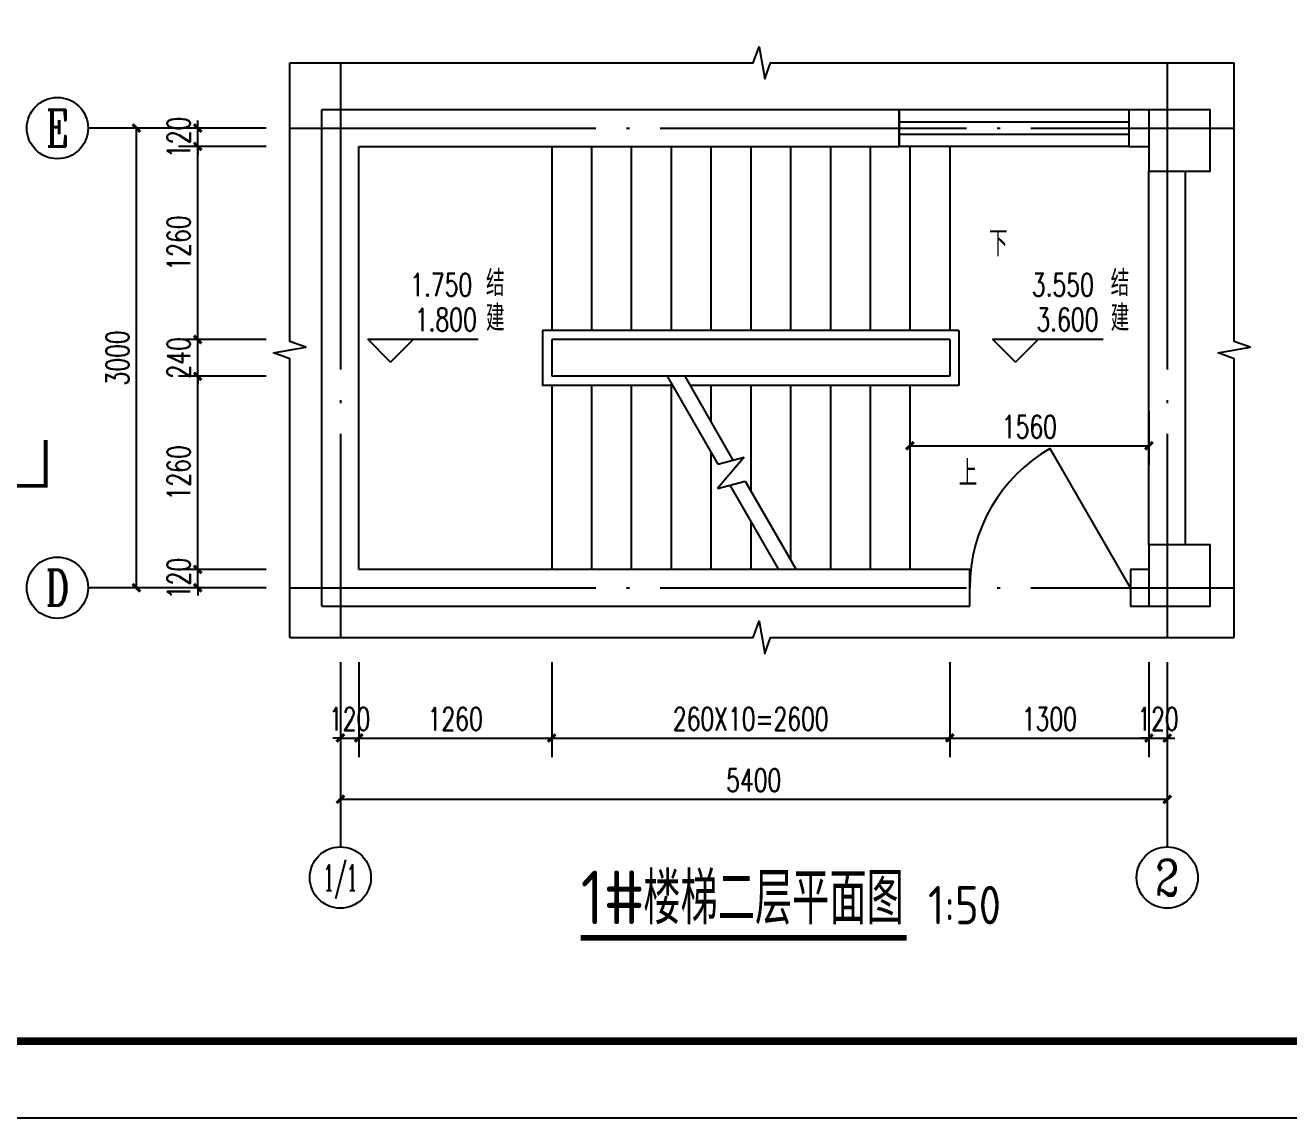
# Model space of a CAD drawing. Extents: x 79570 to 678837, y -1139230 to -612789.
# Drawn here: x 621079 to 629330, y -810288 to -803157 of the extents above; entities that cross this region are included whole.
import ezdxf
from ezdxf.enums import TextEntityAlignment as Align

# ---------------------------------------------------------------- set-up
doc = ezdxf.new("R2010")
doc.units = 0
doc.header["$LTSCALE"] = 1000
doc.header["$MEASUREMENT"] = 0
doc.linetypes.add('DOTE', pattern=[2.42, 2, -0.2, 0.02, -0.2])
for name, color, linetype in [('4', 4, 'Continuous'), ('A-平-楼梯.........FLOR-STAIR', 133, 'Continuous'), ('A-通-墙............COMM-WALL', 50, 'Continuous'), ('A-通-结构剖线.....COMM-STRU-SECT', 20, 'Continuous'), ('A-通-轴线..........COMM-GRID', 27, 'DOTE'), ('A-通-门窗剖线......COMM-DRWD-SECT', 150, 'Continuous'), ('AXIS', 3, 'Continuous'), ('AXIS_TEXT', 7, 'Continuous'), ('DIM_ELEV', 3, 'Continuous'), ('DIM_SYMB', 3, 'Continuous'), ('PUB_DIM', 3, 'Continuous'), ('PUB_TEXT', 7, 'Continuous'), ('结-图框', 6, 'Continuous')]:
    doc.layers.add(name, color=color, linetype=linetype)
doc.layers.add('ys-notprint', color=7, linetype='Continuous', plot=False)
doc.styles.add('_TCH_AXIS', font='COMPLEX', dxfattribs={"bigfont": 'GBCBIG'})
doc.styles.add('_TCH_DIM', font='SIMPLEX', dxfattribs={"bigfont": 'GBCBIG'})
doc.styles.add('_TCH_DIM_T3', font='SIMPLEX', dxfattribs={"width": 0.705882, "bigfont": 'GBCBIG'})
doc.styles.get("Standard").update_dxf_attribs({"font": 'gbenor.shx', "bigfont": 'gbcbig.shx'})
doc.styles.add('蓝绿图框', font='', dxfattribs={"width": 0.7})
doc.styles.get('蓝绿图框').set_extended_font_data('SimSun')
doc.dimstyles.new('_TCH_ARCH&&50', dxfattribs={"dimtxt": 148.75, "dimasz": 50, "dimexe": 125, "dimexo": 150, "dimgap": 50, "dimtad": 1, "dimdec": 0, "dimzin": 0, "dimdsep": 46, "dimtxsty": '_TCH_DIM_T3', "dimblk": 'ARCHTICK', "dimcen": 0.09, "dimclrt": 7, "dimazin": 2, "dimtfac": 1, "dimtdec": 0, "dimtix": 1, "dimtmove": 2, "dimatfit": 3, "dimfxl": 1, "dimtolj": 1, "dimtzin": 0, "dimarcsym": 0})

# ---------------------------------------------------------------- blocks, each defined once
blk = doc.blocks.new('template_浙_标准图框A1_A1_0.0000_1bed4683cac0ca9b963c039433737638')
at = {"layer": '结-图框'}
blk.add_lwpolyline([(0, 0), (841, 0), (841, 594), (0, 594)], close=True, dxfattribs=at)
at = {"layer": '结-图框', "const_width": 1}
blk.add_lwpolyline([(25, 584), (25, 10), (831, 10), (831, 584)], close=True, dxfattribs=at)
at = {"color": 6, "style": '蓝绿图框', "width": 0.7}
for tag, p in [('专业审定', (782.48, 167.5)), ('专业审核', (782.48, 158.5)), ('项目经理', (782.48, 149.5)), ('专业负责', (782.48, 140.5)), ('专业校对', (782.48, 131.5)), ('专业设计', (782.48, 122.5)), ('专业制图', (782.48, 113.5))]:
    blk.add_attdef(tag, text='', height=3, dxfattribs=at).set_placement(p, align=Align.MIDDLE)
for tag, height, p in [('日期', 3, (821.45, 113.5)), ('建设单位', 3.5, (796, 97.72)), ('项目名称', 3.5, (796, 76.96)), ('子项名称', 3.5, (796.26, 63.69)), ('图纸名称', 3.5, (796.28, 51.48)), ('图纸名称', 3.5, (796.38, 46.45)), ('图纸名称', 3.5, (796.48, 41.64)), ('项目编号', 3, (796.15, 32.75)), ('图号', 3, (789.2, 23.5)), ('修改版次', 3, (823.75, 23.5))]:
    blk.add_attdef(tag, text='', height=height, dxfattribs=at).set_placement(p, align=Align.MIDDLE_CENTER)
at = {"layer": 'ys-notprint', "color": 6, "style": '蓝绿图框', "width": 0.7}
for tag, p in [('暖通', (21.09, 577.84)), ('电气', (21.02, 564.82)), ('给排水', (21.35, 552.55)), ('结构', (21.47, 539.64)), ('建筑', (21.4, 526.53))]:
    blk.add_attdef(tag, text='', height=2.5, rotation=90.7801, dxfattribs=at).set_placement(p, align=Align.MIDDLE)
blk.add_attdef('设计发图章', text='', height=3, dxfattribs=at).set_placement((747.09, 465.48), align=Align.MIDDLE)
at = {"layer": '结-图框', "style": '蓝绿图框', "width": 0.7}
for tag, p in [('项目经理', (792.5, 572)), ('专业负责', (792.5, 564)), ('专业设计', (792.5, 556))]:
    blk.add_attdef(tag, text='', height=3.5, dxfattribs=at).set_placement(p, align=Align.MIDDLE_CENTER)
blk = doc.blocks.new('$TCHSYS$WIN2D')
for p, q in [((-0.5, 0.5), (0.5, 0.5)), ((-0.5, 0.5), (-0.5, -0.5)), ((0.5, 0.5), (0.5, -0.5)), ((0.5, 0.1667), (-0.5, 0.1667)), ((0.5, -0.1667), (-0.5, -0.1667)), ((-0.5, -0.5), (0.5, -0.5))]:
    blk.add_line(p, q)
blk = doc.blocks.new('_FZHK')
blk.add_lwpolyline([(-0.5, -0.5), (0.5, -0.5), (0.5, 0.5), (-0.5, 0.5)], close=True)
blk = doc.blocks.new('$DorLib2D$00000228')
at = {"color": 0}
blk.add_line((0.5, 0), (0, 0.866), dxfattribs=at)
blk.add_arc((0.5, 0), 1, 120, 180, dxfattribs=at)
blk = doc.blocks.new('_ArchTick')
at = {"color": 0, "linetype": 'ByBlock', "const_width": 0.4}
blk.add_lwpolyline([(-0.5, -0.5), (0.5, 0.5)], dxfattribs=at)
blk = doc.blocks.new('*D2859')
at = {"layer": 'Defpoints', "color": 0, "transparency": 16777216}
for p in [(622205.1, -806708.2), (622802.5, -806708.2), (622802.5, -806828.2)]:
    blk.add_point(p, dxfattribs=at)
at = {"layer": 'PUB_DIM', "color": 0, "lineweight": -2, "transparency": 16777216}
for p, q in [((622652.5, -806708.2), (622080.1, -806708.2)), ((622205.1, -806708.2), (622205.1, -806658.2)), ((622205.1, -806828.2), (622205.1, -806708.2)), ((622652.5, -806828.2), (622080.1, -806828.2)), ((622205.1, -806828.2), (622205.1, -806878.2))]:
    blk.add_line(p, q, dxfattribs=at)
at = {"layer": 'PUB_DIM', "color": 0, "lineweight": -2, "transparency": 16777216, "xscale": 50, "yscale": 50, "zscale": 50}
for p, rotation in [((622205.1, -806708.2), 270), ((622205.1, -806828.2), 90)]:
    blk.add_blockref('_ArchTick', p, dxfattribs=dict(at, rotation=rotation))
at = {"layer": 'PUB_DIM', "color": 7, "transparency": 16777216, "insert": (622080.8, -806768.2), "char_height": 148.75, "attachment_point": 5, "rotation": 90, "style": '_TCH_DIM_T3'}
blk.add_mtext('\\A1;120', dxfattribs=at)
blk = doc.blocks.new('*D2860')
at = {"layer": 'Defpoints', "color": 0, "transparency": 16777216}
for p in [(622205.1, -805448.2), (622802.5, -805448.2), (622802.5, -806708.2)]:
    blk.add_point(p, dxfattribs=at)
at = {"layer": 'PUB_DIM', "color": 0, "lineweight": -2, "transparency": 16777216}
for p, q in [((622652.5, -805448.2), (622080.1, -805448.2)), ((622205.1, -806708.2), (622205.1, -805448.2)), ((622652.5, -806708.2), (622080.1, -806708.2))]:
    blk.add_line(p, q, dxfattribs=at)
at = {"layer": 'PUB_DIM', "color": 0, "lineweight": -2, "transparency": 16777216, "xscale": 50, "yscale": 50, "zscale": 50}
for p, rotation in [((622205.1, -805448.2), 90), ((622205.1, -806708.2), 270)]:
    blk.add_blockref('_ArchTick', p, dxfattribs=dict(at, rotation=rotation))
at = {"layer": 'PUB_DIM', "color": 7, "transparency": 16777216, "insert": (622080.8, -806078.2), "char_height": 148.75, "attachment_point": 5, "rotation": 90, "style": '_TCH_DIM_T3'}
blk.add_mtext('\\A1;1260', dxfattribs=at)
blk = doc.blocks.new('*D2861')
at = {"layer": 'Defpoints', "color": 0, "transparency": 16777216}
for p in [(622205.1, -805208.2), (622802.5, -805208.2), (622802.5, -805448.2)]:
    blk.add_point(p, dxfattribs=at)
at = {"layer": 'PUB_DIM', "color": 0, "lineweight": -2, "transparency": 16777216}
for p, q in [((622205.1, -805208.2), (622205.1, -805158.2)), ((622652.5, -805208.2), (622080.1, -805208.2)), ((622205.1, -805448.2), (622205.1, -805208.2)), ((622652.5, -805448.2), (622080.1, -805448.2)), ((622205.1, -805448.2), (622205.1, -805498.2))]:
    blk.add_line(p, q, dxfattribs=at)
at = {"layer": 'PUB_DIM', "color": 0, "lineweight": -2, "transparency": 16777216, "xscale": 50, "yscale": 50, "zscale": 50}
for p, rotation in [((622205.1, -805208.2), 270), ((622205.1, -805448.2), 90)]:
    blk.add_blockref('_ArchTick', p, dxfattribs=dict(at, rotation=rotation))
at = {"layer": 'PUB_DIM', "color": 7, "transparency": 16777216, "insert": (622080.8, -805328.2), "char_height": 148.75, "attachment_point": 5, "rotation": 90, "style": '_TCH_DIM_T3'}
blk.add_mtext('\\A1;240', dxfattribs=at)
blk = doc.blocks.new('*D2862')
at = {"layer": 'Defpoints', "color": 0, "transparency": 16777216}
for p in [(622205.1, -803948.2), (622802.5, -803948.2), (622802.5, -805208.2)]:
    blk.add_point(p, dxfattribs=at)
at = {"layer": 'PUB_DIM', "color": 0, "lineweight": -2, "transparency": 16777216}
for p, q in [((622652.5, -803948.2), (622080.1, -803948.2)), ((622205.1, -805208.2), (622205.1, -803948.2)), ((622652.5, -805208.2), (622080.1, -805208.2))]:
    blk.add_line(p, q, dxfattribs=at)
at = {"layer": 'PUB_DIM', "color": 0, "lineweight": -2, "transparency": 16777216, "xscale": 50, "yscale": 50, "zscale": 50}
for p, rotation in [((622205.1, -803948.2), 90), ((622205.1, -805208.2), 270)]:
    blk.add_blockref('_ArchTick', p, dxfattribs=dict(at, rotation=rotation))
at = {"layer": 'PUB_DIM', "color": 7, "transparency": 16777216, "insert": (622080.8, -804578.2), "char_height": 148.75, "attachment_point": 5, "rotation": 90, "style": '_TCH_DIM_T3'}
blk.add_mtext('\\A1;1260', dxfattribs=at)
blk = doc.blocks.new('*D2863')
at = {"layer": 'Defpoints', "color": 0, "transparency": 16777216}
for p in [(622205.1, -803828.2), (622802.5, -803828.2), (622802.5, -803948.2)]:
    blk.add_point(p, dxfattribs=at)
at = {"layer": 'PUB_DIM', "color": 0, "lineweight": -2, "transparency": 16777216}
for p, q in [((622652.5, -803828.2), (622080.1, -803828.2)), ((622205.1, -803828.2), (622205.1, -803778.2)), ((622205.1, -803948.2), (622205.1, -803828.2)), ((622652.5, -803948.2), (622080.1, -803948.2)), ((622205.1, -803948.2), (622205.1, -803998.2))]:
    blk.add_line(p, q, dxfattribs=at)
at = {"layer": 'PUB_DIM', "color": 0, "lineweight": -2, "transparency": 16777216, "xscale": 50, "yscale": 50, "zscale": 50}
for p, rotation in [((622205.1, -803828.2), 270), ((622205.1, -803948.2), 90)]:
    blk.add_blockref('_ArchTick', p, dxfattribs=dict(at, rotation=rotation))
at = {"layer": 'PUB_DIM', "color": 7, "transparency": 16777216, "insert": (622080.8, -803888.2), "char_height": 148.75, "attachment_point": 5, "rotation": 90, "style": '_TCH_DIM_T3'}
blk.add_mtext('\\A1;120', dxfattribs=at)
blk = doc.blocks.new('*D2864')
at = {"layer": 'Defpoints', "color": 0, "transparency": 16777216}
for p in [(621805.1, -803828.2), (622652.5, -803828.2), (622652.5, -806828.2)]:
    blk.add_point(p, dxfattribs=at)
at = {"layer": 'PUB_DIM', "color": 0, "lineweight": -2, "transparency": 16777216}
for p, q in [((622502.5, -803828.2), (621680.1, -803828.2)), ((621805.1, -806828.2), (621805.1, -803828.2)), ((622502.5, -806828.2), (621680.1, -806828.2))]:
    blk.add_line(p, q, dxfattribs=at)
at = {"layer": 'PUB_DIM', "color": 0, "lineweight": -2, "transparency": 16777216, "xscale": 50, "yscale": 50, "zscale": 50}
for p, rotation in [((621805.1, -803828.2), 90), ((621805.1, -806828.2), 270)]:
    blk.add_blockref('_ArchTick', p, dxfattribs=dict(at, rotation=rotation))
at = {"layer": 'PUB_DIM', "color": 7, "transparency": 16777216, "insert": (621680.8, -805328.2), "char_height": 148.75, "attachment_point": 5, "rotation": 90, "style": '_TCH_DIM_T3'}
blk.add_mtext('\\A1;3000', dxfattribs=at)
blk = doc.blocks.new('*D2865')
at = {"layer": 'Defpoints', "color": 0, "transparency": 16777216}
for p in [(623136.8, -807163.8), (623256.8, -807163.8), (623256.8, -807809.2)]:
    blk.add_point(p, dxfattribs=at)
at = {"layer": 'PUB_DIM', "color": 0, "lineweight": -2, "transparency": 16777216}
for p, q in [((623136.8, -807313.8), (623136.8, -807934.2)), ((623256.8, -807313.8), (623256.8, -807934.2)), ((623136.8, -807809.2), (623086.8, -807809.2)), ((623136.8, -807809.2), (623256.8, -807809.2)), ((623256.8, -807809.2), (623306.8, -807809.2))]:
    blk.add_line(p, q, dxfattribs=at)
at = {"layer": 'PUB_DIM', "color": 0, "lineweight": -2, "transparency": 16777216, "xscale": 50, "yscale": 50, "zscale": 50}
blk.add_blockref('_ArchTick', (623136.8, -807809.2), dxfattribs=at)
at = {"layer": 'PUB_DIM', "color": 0, "lineweight": -2, "transparency": 16777216, "xscale": 50, "yscale": 50, "zscale": 50, "rotation": 180}
blk.add_blockref('_ArchTick', (623256.8, -807809.2), dxfattribs=at)
at = {"layer": 'PUB_DIM', "color": 7, "transparency": 16777216, "insert": (623196.8, -807684.8), "char_height": 148.75, "attachment_point": 5, "style": '_TCH_DIM_T3'}
blk.add_mtext('\\A1;120', dxfattribs=at)
blk = doc.blocks.new('*D2866')
at = {"layer": 'Defpoints', "color": 0, "transparency": 16777216}
for p in [(623256.8, -807163.8), (624516.8, -807163.8), (624516.8, -807809.2)]:
    blk.add_point(p, dxfattribs=at)
at = {"layer": 'PUB_DIM', "color": 0, "lineweight": -2, "transparency": 16777216}
for p, q in [((623256.8, -807313.8), (623256.8, -807934.2)), ((624516.8, -807313.8), (624516.8, -807934.2)), ((623256.8, -807809.2), (624516.8, -807809.2))]:
    blk.add_line(p, q, dxfattribs=at)
at = {"layer": 'PUB_DIM', "color": 0, "lineweight": -2, "transparency": 16777216, "xscale": 50, "yscale": 50, "zscale": 50, "rotation": 180}
blk.add_blockref('_ArchTick', (623256.8, -807809.2), dxfattribs=at)
at = {"layer": 'PUB_DIM', "color": 0, "lineweight": -2, "transparency": 16777216, "xscale": 50, "yscale": 50, "zscale": 50}
blk.add_blockref('_ArchTick', (624516.8, -807809.2), dxfattribs=at)
at = {"layer": 'PUB_DIM', "color": 7, "transparency": 16777216, "insert": (623886.8, -807684.8), "char_height": 148.75, "attachment_point": 5, "style": '_TCH_DIM_T3'}
blk.add_mtext('\\A1;1260', dxfattribs=at)
blk = doc.blocks.new('*D2867')
at = {"layer": 'Defpoints', "color": 0, "transparency": 16777216}
for p in [(624516.8, -807163.8), (627116.8, -807163.8), (627116.8, -807809.2)]:
    blk.add_point(p, dxfattribs=at)
at = {"layer": 'PUB_DIM', "color": 0, "lineweight": -2, "transparency": 16777216}
for p, q in [((624516.8, -807313.8), (624516.8, -807934.2)), ((627116.8, -807313.8), (627116.8, -807934.2)), ((624516.8, -807809.2), (627116.8, -807809.2))]:
    blk.add_line(p, q, dxfattribs=at)
at = {"layer": 'PUB_DIM', "color": 0, "lineweight": -2, "transparency": 16777216, "xscale": 50, "yscale": 50, "zscale": 50, "rotation": 180}
blk.add_blockref('_ArchTick', (624516.8, -807809.2), dxfattribs=at)
at = {"layer": 'PUB_DIM', "color": 0, "lineweight": -2, "transparency": 16777216, "xscale": 50, "yscale": 50, "zscale": 50}
blk.add_blockref('_ArchTick', (627116.8, -807809.2), dxfattribs=at)
at = {"layer": 'PUB_DIM', "color": 7, "transparency": 16777216, "insert": (625816.8, -807684.8), "char_height": 148.75, "attachment_point": 5, "style": '_TCH_DIM_T3'}
blk.add_mtext('\\A1;260X10=2600', dxfattribs=at)
blk = doc.blocks.new('*D2868')
at = {"layer": 'Defpoints', "color": 0, "transparency": 16777216}
for p in [(627116.8, -807163.8), (628416.8, -807163.8), (628416.8, -807809.2)]:
    blk.add_point(p, dxfattribs=at)
at = {"layer": 'PUB_DIM', "color": 0, "lineweight": -2, "transparency": 16777216}
for p, q in [((627116.8, -807313.8), (627116.8, -807934.2)), ((628416.8, -807313.8), (628416.8, -807934.2)), ((627116.8, -807809.2), (628416.8, -807809.2))]:
    blk.add_line(p, q, dxfattribs=at)
at = {"layer": 'PUB_DIM', "color": 0, "lineweight": -2, "transparency": 16777216, "xscale": 50, "yscale": 50, "zscale": 50, "rotation": 180}
blk.add_blockref('_ArchTick', (627116.8, -807809.2), dxfattribs=at)
at = {"layer": 'PUB_DIM', "color": 0, "lineweight": -2, "transparency": 16777216, "xscale": 50, "yscale": 50, "zscale": 50}
blk.add_blockref('_ArchTick', (628416.8, -807809.2), dxfattribs=at)
at = {"layer": 'PUB_DIM', "color": 7, "transparency": 16777216, "insert": (627766.8, -807684.8), "char_height": 148.75, "attachment_point": 5, "style": '_TCH_DIM_T3'}
blk.add_mtext('\\A1;1300', dxfattribs=at)
blk = doc.blocks.new('*D2869')
at = {"layer": 'Defpoints', "color": 0, "transparency": 16777216}
for p in [(628416.8, -807163.8), (628536.8, -807163.8), (628536.8, -807809.2)]:
    blk.add_point(p, dxfattribs=at)
at = {"layer": 'PUB_DIM', "color": 0, "lineweight": -2, "transparency": 16777216}
for p, q in [((628416.8, -807313.8), (628416.8, -807934.2)), ((628536.8, -807313.8), (628536.8, -807934.2)), ((628416.8, -807809.2), (628366.8, -807809.2)), ((628416.8, -807809.2), (628536.8, -807809.2)), ((628536.8, -807809.2), (628586.8, -807809.2))]:
    blk.add_line(p, q, dxfattribs=at)
at = {"layer": 'PUB_DIM', "color": 0, "lineweight": -2, "transparency": 16777216, "xscale": 50, "yscale": 50, "zscale": 50}
blk.add_blockref('_ArchTick', (628416.8, -807809.2), dxfattribs=at)
at = {"layer": 'PUB_DIM', "color": 0, "lineweight": -2, "transparency": 16777216, "xscale": 50, "yscale": 50, "zscale": 50, "rotation": 180}
blk.add_blockref('_ArchTick', (628536.8, -807809.2), dxfattribs=at)
at = {"layer": 'PUB_DIM', "color": 7, "transparency": 16777216, "insert": (628476.8, -807684.8), "char_height": 148.75, "attachment_point": 5, "style": '_TCH_DIM_T3'}
blk.add_mtext('\\A1;120', dxfattribs=at)
blk = doc.blocks.new('*D2870')
at = {"layer": 'Defpoints', "color": 0, "transparency": 16777216}
for p in [(623136.8, -807313.8), (628536.8, -807313.8), (628536.8, -808209.2)]:
    blk.add_point(p, dxfattribs=at)
at = {"layer": 'PUB_DIM', "color": 0, "lineweight": -2, "transparency": 16777216}
for p, q in [((623136.8, -807463.8), (623136.8, -808334.2)), ((628536.8, -807463.8), (628536.8, -808334.2)), ((623136.8, -808209.2), (628536.8, -808209.2))]:
    blk.add_line(p, q, dxfattribs=at)
at = {"layer": 'PUB_DIM', "color": 0, "lineweight": -2, "transparency": 16777216, "xscale": 50, "yscale": 50, "zscale": 50, "rotation": 180}
blk.add_blockref('_ArchTick', (623136.8, -808209.2), dxfattribs=at)
at = {"layer": 'PUB_DIM', "color": 0, "lineweight": -2, "transparency": 16777216, "xscale": 50, "yscale": 50, "zscale": 50}
blk.add_blockref('_ArchTick', (628536.8, -808209.2), dxfattribs=at)
at = {"layer": 'PUB_DIM', "color": 7, "transparency": 16777216, "insert": (625836.8, -808084.8), "char_height": 148.75, "attachment_point": 5, "style": '_TCH_DIM_T3'}
blk.add_mtext('\\A1;5400', dxfattribs=at)
blk = doc.blocks.new('*D2883')
at = {"layer": 'Defpoints', "color": 0, "transparency": 16777216}
for p in [(626856.8, -805523.5), (628416.8, -805523.5), (628416.8, -805901.9)]:
    blk.add_point(p, dxfattribs=at)
at = {"layer": 'PUB_DIM', "color": 0, "lineweight": -2, "transparency": 16777216}
for p, q in [((626856.8, -805673.5), (626856.8, -806026.9)), ((628416.8, -805673.5), (628416.8, -806026.9)), ((626856.8, -805901.9), (628416.8, -805901.9))]:
    blk.add_line(p, q, dxfattribs=at)
at = {"layer": 'PUB_DIM', "color": 0, "lineweight": -2, "transparency": 16777216, "xscale": 50, "yscale": 50, "zscale": 50, "rotation": 180}
blk.add_blockref('_ArchTick', (626856.8, -805901.9), dxfattribs=at)
at = {"layer": 'PUB_DIM', "color": 0, "lineweight": -2, "transparency": 16777216, "xscale": 50, "yscale": 50, "zscale": 50}
blk.add_blockref('_ArchTick', (628416.8, -805901.9), dxfattribs=at)
at = {"layer": 'PUB_DIM', "color": 7, "transparency": 16777216, "insert": (627636.8, -805777.5), "char_height": 148.75, "attachment_point": 5, "style": '_TCH_DIM_T3'}
blk.add_mtext('\\A1;1560', dxfattribs=at)

msp = doc.modelspace()

# ---------------------------------------------------------------- linework, layer by layer
at = {"layer": 'A-平-楼梯.........FLOR-STAIR'}
for p, q in [((624516.8, -803948.2), (624516.8, -805148.2)), ((624776.8, -803948.2), (624776.8, -805148.2)), ((625036.8, -803948.2), (625036.8, -805148.2)), ((625296.8, -803948.2), (625296.8, -805148.2)), ((625556.8, -803948.2), (625556.8, -805148.2)), ((625816.8, -803948.2), (625816.8, -805148.2)), ((626076.8, -803948.2), (626076.8, -805148.2)), ((626336.8, -803948.2), (626336.8, -805148.2)), ((626596.8, -803948.2), (626596.8, -805148.2)), ((626856.8, -803948.2), (626856.8, -805148.2)), ((627116.8, -803948.2), (627116.8, -805148.2)), ((624456.8, -805148.2), (624456.8, -805508.2)), ((627176.8, -805148.2), (624456.8, -805148.2)), ((627176.8, -805148.2), (627176.8, -805508.2)), ((627116.8, -805208.2), (624516.8, -805208.2)), ((624516.8, -805208.2), (624516.8, -805448.2)), ((627116.8, -805208.2), (627116.8, -805448.2)), ((627116.8, -805448.2), (624516.8, -805448.2)), ((625270, -805448.2), (625600.9, -806021.3)), ((625296.8, -805494.6), (625296.8, -806708.2)), ((625385.5, -805448.2), (625700.9, -805994.6)), ((625304.7, -805508.2), (624456.8, -805508.2)), ((624516.8, -805508.2), (624516.8, -806708.2)), ((624776.8, -805508.2), (624776.8, -806708.2)), ((625036.8, -805508.2), (625036.8, -806708.2)), ((627176.8, -805508.2), (625420.1, -805508.2)), ((625556.8, -805508.2), (625556.8, -805745)), ((625816.8, -805508.2), (625816.8, -806195.3)), ((626076.8, -805508.2), (626076.8, -806645.6)), ((626336.8, -805508.2), (626336.8, -806708.2)), ((626596.8, -805508.2), (626596.8, -806708.2)), ((626856.8, -805508.2), (626856.8, -806708.2)), ((625556.8, -805945), (625556.8, -806708.2)), ((625773.3, -805975.2), (625600.4, -806181.2)), ((625600.9, -806021.3), (625773.3, -805975.2)), ((625600.4, -806181.2), (625780.8, -806132.9)), ((625780.8, -806132.9), (626113, -806708.2)), ((625680.8, -806159.7), (625997.5, -806708.2)), ((625816.8, -806395.3), (625816.8, -806708.2))]:
    msp.add_line(p, q, dxfattribs=at)
at = {"layer": 'A-通-墙............COMM-WALL'}
for p, q in [((626786.8, -803708.2), (623016.8, -803708.2)), ((623016.8, -806948.2), (623016.8, -803708.2)), ((626786.8, -803948.2), (626786.8, -803708.2)), ((628416.8, -803708.2), (628286.8, -803708.2)), ((628286.8, -803708.2), (628286.8, -803948.2)), ((623256.8, -803948.2), (626786.8, -803948.2)), ((623256.8, -806708.2), (623256.8, -803948.2)), ((628286.8, -803948.2), (628416.8, -803948.2)), ((628416.8, -806548.2), (628416.8, -804108.2)), ((628656.8, -806548.2), (628656.8, -804108.2)), ((627246.8, -806708.2), (623256.8, -806708.2)), ((627246.8, -806948.2), (627246.8, -806708.2)), ((628416.8, -806708.2), (628296.8, -806708.2)), ((628296.8, -806708.2), (628296.8, -806948.2)), ((623016.8, -806948.2), (627246.8, -806948.2)), ((628296.8, -806948.2), (628416.8, -806948.2))]:
    msp.add_line(p, q, dxfattribs=at)
at = {"layer": 'A-通-轴线..........COMM-GRID'}
for p, q in [((623136.8, -803402.9), (623136.8, -807152.5)), ((628536.8, -803402.9), (628536.8, -807152.5)), ((622805.8, -803828.2), (628973.8, -803828.2)), ((622805.8, -806828.2), (628973.8, -806828.2))]:
    msp.add_line(p, q, dxfattribs=at)
at = {"layer": 'AXIS'}
for p, q in [((622272.5, -803828.2), (621489, -803828.2)), ((622272.5, -806828.2), (621489, -806828.2)), ((623136.8, -807736.5), (623136.8, -808520)), ((628536.8, -807736.5), (628536.8, -808520))]:
    msp.add_line(p, q, dxfattribs=at)
for centre in [(621289, -803828.2), (621289, -806828.2), (623136.8, -808720), (628536.8, -808720)]:
    msp.add_circle(centre, 200, dxfattribs=at)
at = {"layer": 'DIM_ELEV'}
for p, q in [((623465.3, -805355.1), (623315.3, -805205.1)), ((623315.3, -805205.1), (624037.7, -805205.1)), ((623465.3, -805355.1), (623615.3, -805205.1)), ((627545.2, -805355.1), (627395.2, -805205.1)), ((627395.2, -805205.1), (628117.5, -805205.1)), ((627545.2, -805355.1), (627695.2, -805205.1))]:
    msp.add_line(p, q, dxfattribs=at)
at = {"layer": 'DIM_SYMB'}
for points in [[(622805.8, -803402.6), (625833.6, -803402.6), (625871.8, -803297.6), (625908.8, -803507.6), (625946.1, -803402.6), (628973.8, -803402.6)], [(622805.8, -807152.5), (622805.8, -805333.9), (622700.8, -805295.7), (622910.8, -805258.7), (622805.8, -805221.4), (622805.8, -803402.9)], [(628973.8, -807152.5), (628973.8, -805333.9), (628868.8, -805295.7), (629078.8, -805258.7), (628973.8, -805221.4), (628973.8, -803402.9)], [(622805.8, -807152.5), (625833.6, -807152.5), (625871.8, -807047.5), (625908.8, -807257.5), (625946.1, -807152.5), (628973.8, -807152.5)]]:
    msp.add_lwpolyline(points, dxfattribs=at)
for points in [[(627320.9, -804578.2, 0, 0, 0), (624002, -804578.2, 0, 0, 0), (624002, -806078.2, 0, 0, 0), (625310.3, -806078.2, 40, 0, 0), (625460.3, -806078.2, 0, 0, 0)], [(627122.2, -806078.2, 0, 0, 0), (625966.8, -806078.2, 40, 0, 0), (625816.8, -806078.2, 0, 0, 0)]]:
    msp.add_lwpolyline(points, format="xyseb", dxfattribs=at)
for points, const_width in [([(621212.3, -805863.2), (621212.3, -806163.2), (620712.3, -806163.2)], 25), ([(624706.8, -809113.6), (626834.6, -809113.6)], 35)]:
    msp.add_lwpolyline(points, dxfattribs=dict(at, const_width=const_width))

# ---------------------------------------------------------------- block references
at = {"layer": '4', "xscale": 50, "yscale": 50, "zscale": 50}
msp.add_blockref('template_浙_标准图框A1_A1_0.0000_1bed4683cac0ca9b963c039433737638', (610645.1, -810287.7), dxfattribs=at)
at = {"layer": 'A-通-结构剖线.....COMM-STRU-SECT'}
for p, xscale, yscale, zscale, rotation in [((628616.8, -803908.2), 399.9999999887077, 399.9999999887077, 399.9999999887077, 1.400722388421064e-09), ((628616.8, -806748.2), 399.9999999885913, 399.9999999885913, 399.9999999885913, 1.400722388421472e-09)]:
    msp.add_blockref('_FZHK', p, dxfattribs=dict(at, xscale=xscale, yscale=yscale, zscale=zscale, rotation=rotation))
at = {"layer": 'A-通-门窗剖线......COMM-DRWD-SECT', "zscale": 240}
for name, p, xscale, yscale, rotation in [('$TCHSYS$WIN2D', (627536.8, -803828.2), -1500, 240, 1.825759108959801e-11), ('$DorLib2D$00000228', (627771.8, -806828.2), 1050, 1050, 359.9999999999876)]:
    msp.add_blockref(name, p, dxfattribs=dict(at, xscale=xscale, yscale=yscale, rotation=rotation))

# ---------------------------------------------------------------- texts
at = {"layer": 'AXIS_TEXT', "style": '_TCH_AXIS'}
for s, height, p, p2 in [('E', 238.1, (621215.3, -803947.2), (621362.7, -803947.2)), ('D', 233, (621211.3, -806944.7), (621366.6, -806944.7)), ('2', 233, (628459.2, -808836.5), (628614.5, -808836.5))]:
    msp.add_text(s, height=height, dxfattribs=at).set_placement(p, p2, align=Align.FIT)
at = {"layer": 'AXIS_TEXT', "style": '_TCH_AXIS', "width": 0.65625}
msp.add_text('1/1', height=167.16, dxfattribs=at).set_placement((623024.5, -808803.6), (623249.2, -808803.6), align=Align.FIT)
at = {"layer": 'PUB_TEXT', "style": '_TCH_DIM'}
for s, p in [('下', (627373.4, -804665.7)), ('结', (624087.7, -804925.1)), ('结', (628167.5, -804925.1)), ('建', (624087.7, -805152.6)), ('建', (628167.5, -805152.6)), ('上', (627174.7, -806165.7))]:
    msp.add_text(s, height=168.8, dxfattribs=at).set_placement(p)
at = {"layer": 'PUB_TEXT', "style": '_TCH_DIM', "width": 0.705882}
for s, p in [('1.750', (623592.7, -804925.1)), ('3.550', (627652.5, -804925.1)), ('1.800', (623622.7, -805152.6)), ('3.600', (627682.5, -805152.6))]:
    msp.add_text(s, height=148.75, dxfattribs=at).set_placement(p)
at = {"layer": 'PUB_TEXT'}
for s, height, p in [('1#', 350, (624706.8, -809025)), ('楼梯二层平面图', 337.59, (625115.2, -809025)), ('1:50', 250, (626974.6, -809025))]:
    msp.add_text(s, height=height, dxfattribs=at).set_placement(p)

# ---------------------------------------------------------------- dimensions: what is measured, and where the dimension line sits
at = {"layer": 'PUB_DIM'}
for p1, p2, distance, picture, middle in [((622802.5, -803948.2), (622802.5, -803828.2), 597.4, '*D2863', (622080.8, -803888.2)), ((622652.5, -806828.2), (622652.5, -803828.2), 847.4, '*D2864', (621680.8, -805328.2)), ((622802.5, -805208.2), (622802.5, -803948.2), 597.4, '*D2862', (622080.8, -804578.2)), ((622802.5, -805448.2), (622802.5, -805208.2), 597.4, '*D2861', (622080.8, -805328.2)), ((622802.5, -806708.2), (622802.5, -805448.2), 597.4, '*D2860', (622080.8, -806078.2)), ((626856.8, -805523.5), (628416.8, -805523.5), -378.4, '*D2883', (627636.8, -805777.5)), ((622802.5, -806828.2), (622802.5, -806708.2), 597.4, '*D2859', (622080.8, -806768.2)), ((623136.8, -807163.8), (623256.8, -807163.8), -645.4, '*D2865', (623196.8, -807684.8)), ((623256.8, -807163.8), (624516.8, -807163.8), -645.4, '*D2866', (623886.8, -807684.8)), ((627116.8, -807163.8), (628416.8, -807163.8), -645.4, '*D2868', (627766.8, -807684.8)), ((628416.8, -807163.8), (628536.8, -807163.8), -645.4, '*D2869', (628476.8, -807684.8)), ((623136.8, -807313.8), (628536.8, -807313.8), -895.4, '*D2870', (625836.8, -808084.8))]:
    dim = msp.add_aligned_dim(p1=p1, p2=p2, distance=distance, dimstyle='_TCH_ARCH&&50', dxfattribs=at)
    dim.commit()
    dim.dimension.update_dxf_attribs({"geometry": picture, "text_midpoint": middle})
dim = msp.add_aligned_dim(p1=(624516.8, -807163.8), p2=(627116.8, -807163.8), distance=-645.4, text='260X10=2600', dimstyle='_TCH_ARCH&&50', dxfattribs=at)
dim.commit()
dim.dimension.update_dxf_attribs({"geometry": '*D2867', "text_midpoint": (625816.8, -807684.8)})

doc.saveas('drawing.dxf')
